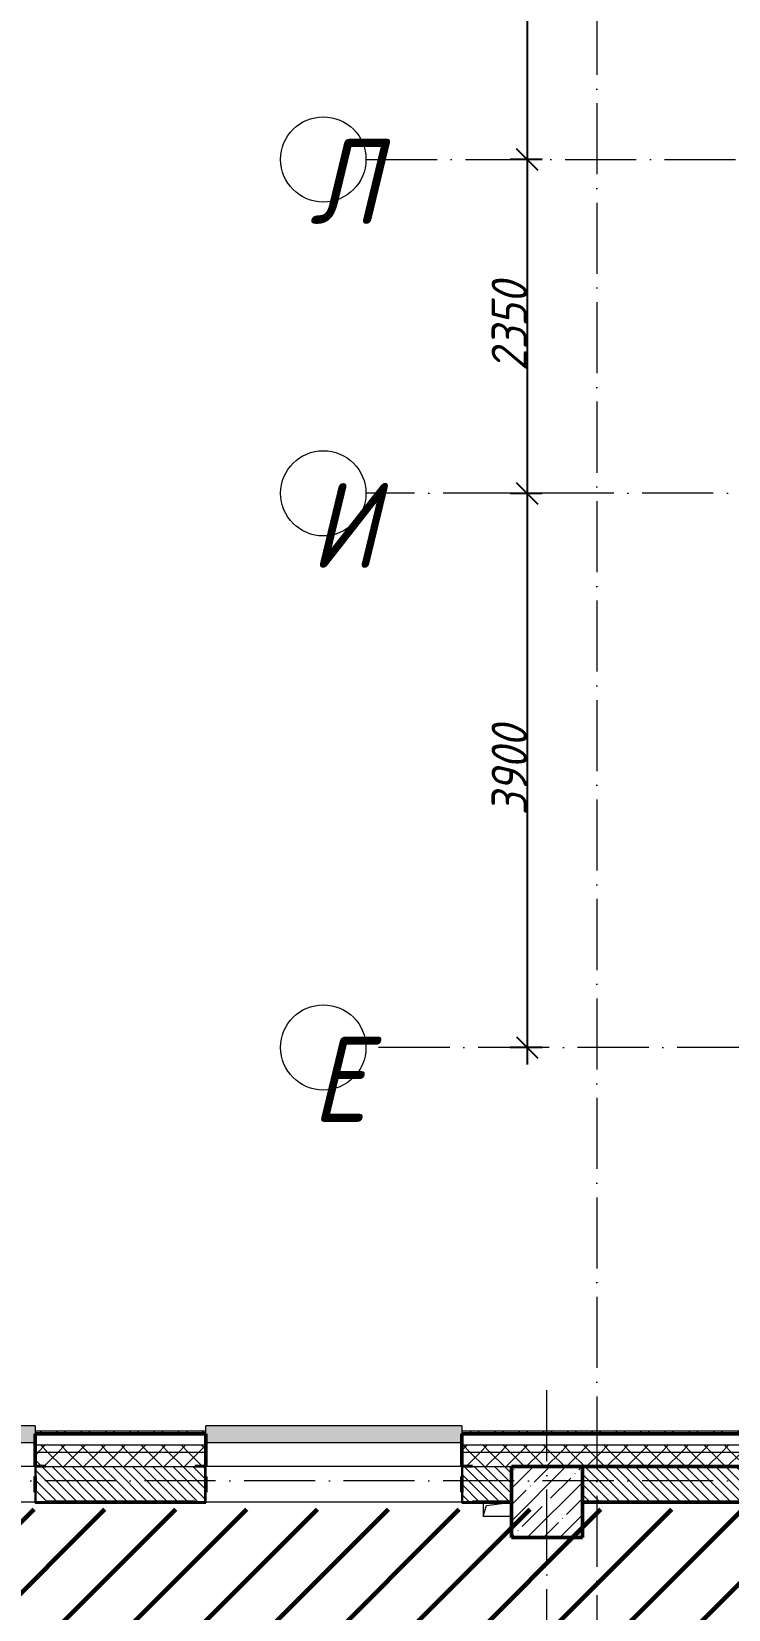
# Model space of a CAD drawing. Header units: millimetres. Extents: x -606178 to 312196, y -19338 to 632709.
# Drawn here: x -199926 to -195025, y 460270 to 471375 of the extents above; entities that cross this region are included whole.
import ezdxf

# ---------------------------------------------------------------- set-up
doc = ezdxf.new("R2010")
doc.units = ezdxf.units.MM
doc.linetypes.add('50_200_ШТРИХ_1Т_ш5_п1_п1_', pattern=[700, 500, -100, 0, -100])
for name, color, linetype, lineweight in [('6.4.1) Окр пт с инж. ПТ2.16', 3, 'Continuous', 60), ('A-____-____-DIMS', 7, 'Continuous', 9), ('A-GENM-____-MCUT', 7, 'Continuous', 25), ('A-GENM-____-OTLN', 7, 'Continuous', 9), ('A-GENM-____-OTLN-1', 7, 'Continuous', 25), ('A-GLAZ-____-OTLN', 7, 'Continuous', 9), ('A-WALL-____-MCUT-2', 7, 'Continuous', 50), ('A-WALL-____-MCUT-3', 7, 'Continuous', 9), ('A-WALL-____-OTLN', 7, 'Continuous', 9), ('A-WALL-____-PATT-1', 7, 'Continuous', 9), ('A-WALL-FNSH-MCUT-1', 7, 'Continuous', 9), ('S-COLS-____-MCUT', 7, 'Continuous', 50), ('S-COLS-____-OTLN', 7, 'Continuous', 9), ('S-GRID-____-IDEN', 7, 'Continuous', 9), ('S-GRID-____-OTLN-1', 7, '50_200_ШТРИХ_1Т_ш5_п1_п1_', 9)]:
    doc.layers.add(name, color=color, linetype=linetype, lineweight=lineweight)
doc.layers.add('A-GLAZ-____-OTLN-1', color=7, linetype='Continuous', lineweight=9, true_color=0xc0c0c0)
doc.styles.add('ISOCPEUR_I', font='isocpeui.ttf', dxfattribs={"width": 0.9, "height": 2.5})
doc.styles.add('ISOCPEUR_I_9', font='isocpeui.ttf', dxfattribs={"width": 0.9, "height": 250})
doc.dimstyles.new('ISO-2_5_0_9К_БОЛЬШОЙ_ОСИ', dxfattribs={"dimscale": 304.8, "dimtxt": 248.995294, "dimasz": 0.492126, "dimexe": 0.393701, "dimexo": 0, "dimgap": 0, "dimtad": 1, "dimdec": 0, "dimzin": 0, "dimdsep": 46, "dimtxsty": 'ISOCPEUR_I_9', "dimblk1": 'OBLIQUE', "dimblk2": 'OBLIQUE', "dimsah": 1, "dimcen": 0.09, "dimdle": 0.393701, "dimazin": 0, "dimtfac": 1, "dimtdec": 4, "dimtix": 1, "dimtmove": 0, "dimatfit": 3, "dimfxl": 1, "dimtvp": 1, "dimtolj": 1, "dimtzin": 0, "dimarcsym": 2})
pattern_1 = [(45, (-264901.3, 451794.26), (-70.71068, 70.71068), []), (135, (-264901.3, 451794.26), (-70.71068, -70.71068), [])]
pattern_2 = [(135, (-264901.3, 451794.26), (-35.35534, -35.35534), [])]

# ---------------------------------------------------------------- blocks, each defined once
blk = doc.blocks.new('BSC_Колонна _Прямоугольная - 500х500-V98-АР1_План отверстий 2 этажа в осях 1-64_А-ГГ')
at = {"layer": 'S-COLS-____-OTLN'}
h = blk.add_hatch(dxfattribs=at)
h.set_pattern_fill('FP_127', color=256, style=0, pattern_type=2)
h.set_pattern_definition([(45, (-68600, -9231.04), (-114.04925, 114.04925), []), (45, (-68485.95, -9231.04), (-114.04925, 114.04925), [201.613, -40.323, 3.353, -36.97])])
h.paths.add_polyline_path([(-250, -250), (250, -250), (250, 250), (-250, 250)], flags=0)
at = {"layer": 'S-COLS-____-MCUT'}
for p, q in [((250, 250), (-250, 250)), ((-250, 250), (-250, -250)), ((250, -250), (250, 250)), ((-250, -250), (250, -250))]:
    blk.add_line(p, q, dxfattribs=at)
blk = doc.blocks.new('Фахверк_СКБ_Уголок - 250_2700-27497298-АР1_План отверстий 2 этажа в осях 1-64_А-ГГ')
at = {"layer": 'A-GENM-____-MCUT'}
for p, q in [((200, 181), (125, 181)), ((125, 181), (125, 106)), ((131, 106), (131, 175)), ((131, 175), (200, 175)), ((200, 175), (200, 181)), ((125, 106), (131, 106)), ((131, -6), (125, -6)), ((125, -6), (125, -81)), ((125, -81), (200, -81)), ((131, -75), (131, -6)), ((200, -75), (131, -75)), ((200, -81), (200, -75))]:
    blk.add_line(p, q, dxfattribs=at)
blk = doc.blocks.new('AR_Отверстие прямоугольное _в плите_ - AR_Отверстие прямоугольное _в плите_-V165-АР1_План отверстий 2 этажа в осях 1-64_А-ГГ')
at = {"layer": 'A-GENM-____-OTLN'}
for p, q in [((-100, 50), (-100, -50)), ((-100, -50), (-75, 25)), ((-75, 25), (100, 50)), ((-100, -50), (100, -50))]:
    blk.add_line(p, q, dxfattribs=at)
blk = doc.blocks.new('Отлив_СКБ - Отлив витража_120_НВФ-31885689-АР1_План отверстий 2 этажа в осях 1-64_А-ГГ')
at = {"layer": 'A-GLAZ-____-OTLN-1'}
for points in [[(1800, 2), (1800, 120), (0, 120), (0, 2), (1103, 2)], [(1103, 0), (1800, 0), (1800, 2), (0, 2), (0, 0)]]:
    blk.add_hatch(color=256, dxfattribs=at).paths.add_polyline_path(points, flags=0)
at = {"layer": 'A-GLAZ-____-OTLN'}
for p, q in [((0, 83), (0, 120)), ((1800, 120), (0, 120)), ((1800, 120), (1800, 83)), ((0, 2), (1800, 2)), ((1800, 0), (0, 0))]:
    blk.add_line(p, q, dxfattribs=at)
blk = doc.blocks.new('Ось сетки - Круг_Ø6_00__ISO-2_5_0_9K_-25732049-АР1_План отверстий 1 этажа в осях 1-64_А-ГГ')
at = {"layer": 'S-GRID-____-IDEN'}
blk.add_circle((0, 0), 3, dxfattribs=at)
blk = doc.blocks.new('_Oblique')
at = {"color": 0, "linetype": 'ByBlock', "lineweight": -2}
blk.add_line((-0.5, -0.5), (0.5, 0.5), dxfattribs=at)
blk = doc.blocks.new('*D4623')
at = {"layer": 'A-____-____-DIMS', "color": 0, "lineweight": -2, "transparency": 16777216}
for p, q in [((-196441, 476595), (-196441, 470355)), ((-196335, 476475), (-196561, 476475)), ((-196335, 470475), (-196561, 470475))]:
    blk.add_line(p, q, dxfattribs=at)
at = {"layer": 'Defpoints', "color": 0, "transparency": 16777216}
for p in [(-196335, 476475), (-196441, 470475), (-196335, 470475)]:
    blk.add_point(p, dxfattribs=at)
at = {"layer": 'A-____-____-DIMS', "color": 0, "lineweight": -2, "transparency": 16777216, "xscale": 150, "yscale": 150, "zscale": 150}
for p, rotation in [((-196441, 476475), 90), ((-196441, 470475), 270)]:
    blk.add_blockref('_Oblique', p, dxfattribs=dict(at, rotation=rotation))
at = {"layer": 'A-____-____-DIMS', "color": 0, "transparency": 16777216, "insert": (-196566, 473475), "char_height": 250, "width": 758.48, "attachment_point": 5, "rotation": 90, "style": 'ISOCPEUR_I_9'}
blk.add_mtext('\\A1;6000', dxfattribs=at)
blk = doc.blocks.new('*D4624')
at = {"layer": 'A-____-____-DIMS', "color": 0, "lineweight": -2, "transparency": 16777216}
for p, q in [((-196441, 470595), (-196441, 468005)), ((-196335, 470475), (-196561, 470475)), ((-196335, 468125), (-196561, 468125))]:
    blk.add_line(p, q, dxfattribs=at)
at = {"layer": 'Defpoints', "color": 0, "transparency": 16777216}
for p in [(-196335, 470475), (-196441, 468125), (-196335, 468125)]:
    blk.add_point(p, dxfattribs=at)
at = {"layer": 'A-____-____-DIMS', "color": 0, "lineweight": -2, "transparency": 16777216, "xscale": 150, "yscale": 150, "zscale": 150}
for p, rotation in [((-196441, 470475), 90), ((-196441, 468125), 270)]:
    blk.add_blockref('_Oblique', p, dxfattribs=dict(at, rotation=rotation))
at = {"layer": 'A-____-____-DIMS', "color": 0, "transparency": 16777216, "insert": (-196566, 469300), "char_height": 250, "width": 758.48, "attachment_point": 5, "rotation": 90, "style": 'ISOCPEUR_I_9'}
blk.add_mtext('\\A1;2350', dxfattribs=at)
blk = doc.blocks.new('*D4625')
at = {"layer": 'A-____-____-DIMS', "color": 0, "lineweight": -2, "transparency": 16777216}
for p, q in [((-196441, 468245), (-196441, 464105)), ((-196335, 468125), (-196561, 468125)), ((-196335, 464225), (-196561, 464225))]:
    blk.add_line(p, q, dxfattribs=at)
at = {"layer": 'Defpoints', "color": 0, "transparency": 16777216}
for p in [(-196335, 468125), (-196441, 464225), (-196335, 464225)]:
    blk.add_point(p, dxfattribs=at)
at = {"layer": 'A-____-____-DIMS', "color": 0, "lineweight": -2, "transparency": 16777216, "xscale": 150, "yscale": 150, "zscale": 150}
for p, rotation in [((-196441, 468125), 90), ((-196441, 464225), 270)]:
    blk.add_blockref('_Oblique', p, dxfattribs=dict(at, rotation=rotation))
at = {"layer": 'A-____-____-DIMS', "color": 0, "transparency": 16777216, "insert": (-196566, 466175), "char_height": 250, "width": 758.48, "attachment_point": 5, "rotation": 90, "style": 'ISOCPEUR_I_9'}
blk.add_mtext('\\A1;3900', dxfattribs=at)

msp = doc.modelspace()

# ---------------------------------------------------------------- hatches: boundary and pattern name
at = {"layer": '6.4.1) Окр пт с инж. ПТ2.16'}
h = msp.add_hatch(dxfattribs=at)
h.set_pattern_fill('ANSI31', color=256, scale=111)
h.paths.add_polyline_path([(-226051.3011, 460975.3011), (-175901.3011, 460975.3011), (-175901.3011, 457875.3011), (-226051.3011, 457875.3011)])
at = {"layer": 'A-WALL-____-PATT-1'}
h = msp.add_hatch(dxfattribs=at)
h.set_pattern_fill('FP_3', color=256, style=0, pattern_type=2)
h.set_pattern_definition([(45, (-264901.3, 451794.26), (-85.53659, 85.53659), []), (45, (-264844.28, 451794.26), (-85.53659, 85.53659), [])])
h.paths.add_polyline_path([(-193036.3011, 461505.3011), (-193036.3011, 461525.3011), (-196901.3011, 461525.3011), (-196901.3011, 461505.3011), (-194216.4192, 461505.3011)], flags=0)
h.paths.add_polyline_path([(-198701.3011, 461505.3011), (-198701.3011, 461525.3011), (-199901.3011, 461525.3011), (-199901.3011, 461505.3011), (-199518.812, 461505.3011)], flags=0)
h.paths.add_polyline_path([(-201701.3011, 461505.3011), (-201701.3011, 461525.3011), (-202901.3011, 461525.3011), (-202901.3011, 461505.3011), (-202170.0085, 461505.3011)], flags=0)
h.paths.add_polyline_path([(-205704.937, 461505.3011), (-204701.3011, 461505.3011), (-204701.3011, 461525.3011), (-205901.3011, 461525.3011), (-205901.3011, 461505.3011)], flags=0)
h.paths.add_polyline_path([(-208356.1335, 461505.3011), (-207701.3011, 461505.3011), (-207701.3011, 461525.3011), (-208901.3011, 461525.3011), (-208901.3011, 461505.3011)], flags=0)
h.paths.add_polyline_path([(-210701.3011, 461505.3011), (-210701.3011, 461525.3011), (-211901.3011, 461525.3011), (-211901.3011, 461505.3011), (-211891.062, 461505.3011)], flags=0)
h.paths.add_polyline_path([(-213701.3011, 461505.3011), (-213701.3011, 461525.3011), (-214901.3011, 461525.3011), (-214901.3011, 461505.3011), (-214542.2585, 461505.3011)], flags=0)
h.paths.add_polyline_path([(-219701.3011, 461505.3011), (-219701.3011, 461525.3011), (-220901.3011, 461525.3011), (-220901.3011, 461505.3011), (-220728.3835, 461505.3011)], flags=0)
h.paths.add_polyline_path([(-217901.3011, 461505.3011), (-216701.3011, 461505.3011), (-216701.3011, 461525.3011), (-217901.3011, 461525.3011)], flags=0)
h.paths.add_polyline_path([(-223901.3011, 461505.3011), (-222701.3011, 461505.3011), (-222701.3011, 461525.3011), (-223901.3011, 461525.3011)], flags=0)
h.paths.add_polyline_path([(-226566.3011, 461505.3011), (-225701.3011, 461505.3011), (-225701.3011, 461525.3011), (-226566.3011, 461525.3011)], flags=0)
h = msp.add_hatch(dxfattribs=at)
h.set_pattern_fill('FP_1', color=256, style=0, pattern_type=2)
h.set_pattern_definition(pattern_1)
h.paths.add_polyline_path([(-190551.3011, 461375.3011), (-190551.3011, 461425.3011), (-196901.3011, 461425.3011), (-196901.3011, 461375.3011), (-190681.4906, 461375.3011)], flags=0)
h.paths.add_polyline_path([(-199518.812, 461375.3011), (-198701.3011, 461375.3011), (-198701.3011, 461425.3011), (-199901.3011, 461425.3011), (-199901.3011, 461375.3011)], flags=0)
h.paths.add_polyline_path([(-201701.3011, 461375.3011), (-201701.3011, 461425.3011), (-202901.3011, 461425.3011), (-202901.3011, 461375.3011), (-202170.0085, 461375.3011)], flags=0)
h.paths.add_polyline_path([(-204701.3011, 461375.3011), (-204701.3011, 461425.3011), (-205901.3011, 461425.3011), (-205901.3011, 461375.3011), (-204821.2049, 461375.3011)], flags=0)
h.paths.add_polyline_path([(-207701.3011, 461375.3011), (-207701.3011, 461425.3011), (-208901.3011, 461425.3011), (-208901.3011, 461375.3011), (-208356.1335, 461375.3011)], flags=0)
h.paths.add_polyline_path([(-211901.3011, 461375.3011), (-210701.3011, 461375.3011), (-210701.3011, 461425.3011), (-211901.3011, 461425.3011)], flags=0)
h.paths.add_polyline_path([(-214901.3011, 461375.3011), (-213701.3011, 461375.3011), (-213701.3011, 461425.3011), (-214901.3011, 461425.3011)], flags=0)
h.paths.add_polyline_path([(-217193.4549, 461375.3011), (-216701.3011, 461375.3011), (-216701.3011, 461425.3011), (-217901.3011, 461425.3011), (-217901.3011, 461375.3011)], flags=0)
h.paths.add_polyline_path([(-219701.3011, 461375.3011), (-219701.3011, 461425.3011), (-220901.3011, 461425.3011), (-220901.3011, 461375.3011), (-220728.3835, 461375.3011)], flags=0)
h.paths.add_polyline_path([(-222701.3011, 461375.3011), (-222701.3011, 461425.3011), (-223901.3011, 461425.3011), (-223901.3011, 461375.3011), (-223379.5799, 461375.3011)], flags=0)
h.paths.add_polyline_path([(-227101.3011, 461375.3011), (-225701.3011, 461375.3011), (-225701.3011, 461425.3011), (-227101.3011, 461425.3011)], flags=0)
h.paths.add_polyline_path([(-228901.3011, 461375.3011), (-228901.3011, 461425.3011), (-230101.3011, 461425.3011), (-230101.3011, 461375.3011), (-229565.7049, 461375.3011)], flags=0)
h.paths.add_polyline_path([(-237901.3011, 461375.3011), (-237901.3011, 461425.3011), (-241071.3011, 461425.3011), (-241071.3011, 461375.3011), (-240170.4906, 461375.3011)], flags=0)
h = msp.add_hatch(dxfattribs=at)
h.set_pattern_fill('FP_1', color=256, style=0, pattern_type=2)
h.set_pattern_definition(pattern_1)
h.paths.add_polyline_path([(-190551.3011, 461275.3011), (-190551.3011, 461375.3011), (-196901.3011, 461375.3011), (-196901.3011, 461281.3011), (-196826.3011, 461281.3011), (-196826.3011, 461275.3011), (-190681.4906, 461275.3011)], flags=0)
h.paths.add_polyline_path([(-199518.812, 461275.3011), (-198776.3011, 461275.3011), (-198776.3011, 461281.3011), (-198701.3011, 461281.3011), (-198701.3011, 461375.3011), (-199901.3011, 461375.3011), (-199901.3011, 461281.3011), (-199826.3011, 461281.3011), (-199826.3011, 461275.3011)], flags=0)
h.paths.add_polyline_path([(-201776.3011, 461275.3011), (-201776.3011, 461281.3011), (-201701.3011, 461281.3011), (-201701.3011, 461375.3011), (-202901.3011, 461375.3011), (-202901.3011, 461281.3011), (-202826.3011, 461281.3011), (-202826.3011, 461275.3011), (-202051.3011, 461275.3011)], flags=0)
h.paths.add_polyline_path([(-205551.3011, 461275.3011), (-204776.3011, 461275.3011), (-204776.3011, 461281.3011), (-204701.3011, 461281.3011), (-204701.3011, 461375.3011), (-205901.3011, 461375.3011), (-205901.3011, 461281.3011), (-205826.3011, 461281.3011), (-205826.3011, 461275.3011), (-205704.937, 461275.3011)], flags=0)
h.paths.add_polyline_path([(-208356.1335, 461275.3011), (-207776.3011, 461275.3011), (-207776.3011, 461281.3011), (-207701.3011, 461281.3011), (-207701.3011, 461375.3011), (-208901.3011, 461375.3011), (-208901.3011, 461281.3011), (-208826.3011, 461281.3011), (-208826.3011, 461275.3011)], flags=0)
h.paths.add_polyline_path([(-211051.3011, 461275.3011), (-210776.3011, 461275.3011), (-210776.3011, 461281.3011), (-210701.3011, 461281.3011), (-210701.3011, 461375.3011), (-211901.3011, 461375.3011), (-211901.3011, 461281.3011), (-211826.3011, 461281.3011), (-211826.3011, 461275.3011), (-211551.3011, 461275.3011)], flags=0)
h.paths.add_polyline_path([(-214051.3011, 461275.3011), (-213776.3011, 461275.3011), (-213776.3011, 461281.3011), (-213701.3011, 461281.3011), (-213701.3011, 461375.3011), (-214901.3011, 461375.3011), (-214901.3011, 461281.3011), (-214826.3011, 461281.3011), (-214826.3011, 461275.3011), (-214542.2585, 461275.3011)], flags=0)
h.paths.add_polyline_path([(-216776.3011, 461275.3011), (-216776.3011, 461281.3011), (-216701.3011, 461281.3011), (-216701.3011, 461375.3011), (-217901.3011, 461375.3011), (-217901.3011, 461281.3011), (-217826.3011, 461281.3011), (-217826.3011, 461275.3011), (-217193.4549, 461275.3011)], flags=0)
h.paths.add_polyline_path([(-219776.3011, 461275.3011), (-219776.3011, 461281.3011), (-219701.3011, 461281.3011), (-219701.3011, 461375.3011), (-220901.3011, 461375.3011), (-220901.3011, 461281.3011), (-220826.3011, 461281.3011), (-220826.3011, 461275.3011), (-220051.3011, 461275.3011)], flags=0)
h.paths.add_polyline_path([(-223826.3011, 461275.3011), (-222776.3011, 461275.3011), (-222776.3011, 461281.3011), (-222701.3011, 461281.3011), (-222701.3011, 461375.3011), (-223901.3011, 461375.3011), (-223901.3011, 461281.3011), (-223826.3011, 461281.3011)], flags=0)
h.paths.add_polyline_path([(-226051.3011, 461275.3011), (-225776.3011, 461275.3011), (-225776.3011, 461281.3011), (-225701.3011, 461281.3011), (-225701.3011, 461375.3011), (-227101.3011, 461375.3011), (-227101.3011, 461275.3011), (-226601.3011, 461275.3011)], flags=0)
h.paths.add_polyline_path([(-229565.7049, 461275.3011), (-228976.3011, 461275.3011), (-228976.3011, 461281.3011), (-228901.3011, 461281.3011), (-228901.3011, 461375.3011), (-230101.3011, 461375.3011), (-230101.3011, 461275.3011), (-229601.3011, 461275.3011)], flags=0)
h.paths.add_polyline_path([(-237976.3011, 461275.3011), (-237976.3011, 461281.3011), (-237901.3011, 461281.3011), (-237901.3011, 461375.3011), (-241071.3011, 461375.3011), (-241071.3011, 461275.3011), (-238601.3011, 461275.3011)], flags=0)
h = msp.add_hatch(dxfattribs=at)
h.set_pattern_fill('FP_6', color=256, style=0, pattern_type=2)
h.set_pattern_definition(pattern_2)
h.paths.add_polyline_path([(-196895.3011, 461025.3011), (-196551.3011, 461025.3011), (-196551.3011, 461275.3011), (-196895.3011, 461275.3011), (-196895.3011, 461206.3011), (-196901.3011, 461206.3011), (-196901.3011, 461094.3011), (-196895.3011, 461094.3011), (-196895.3011, 461029.5868)], flags=0)
h.paths.add_polyline_path([(-198776.3011, 461025.3011), (-198707.3011, 461025.3011), (-198707.3011, 461094.3011), (-198701.3011, 461094.3011), (-198701.3011, 461206.3011), (-198707.3011, 461206.3011), (-198707.3011, 461275.3011), (-199895.3011, 461275.3011), (-199895.3011, 461206.3011), (-199901.3011, 461206.3011), (-199901.3011, 461094.3011), (-199895.3011, 461094.3011), (-199895.3011, 461025.3011), (-199518.812, 461025.3011)], flags=0)
h.paths.add_polyline_path([(-201776.3011, 461025.3011), (-201707.3011, 461025.3011), (-201707.3011, 461094.3011), (-201701.3011, 461094.3011), (-201701.3011, 461206.3011), (-201707.3011, 461206.3011), (-201707.3011, 461275.3011), (-202051.3011, 461275.3011), (-202051.3011, 461025.3011)], flags=0)
h = msp.add_hatch(dxfattribs=at)
h.set_pattern_fill('FP_6', color=256, style=0, pattern_type=2)
h.set_pattern_definition(pattern_2)
h.paths.add_polyline_path([(-193551.3011, 461025.3011), (-193551.3011, 461275.3011), (-196051.3011, 461275.3011), (-196051.3011, 461025.3011), (-194216.4192, 461025.3011)], flags=0)

# ---------------------------------------------------------------- linework, layer by layer
at = {"layer": 'A-WALL-____-MCUT-2'}
for p, q in [((-198701.3011, 461505.3011), (-199901.3011, 461505.3011)), ((-199901.3011, 461505.3011), (-199901.3011, 461281.3011)), ((-198701.3011, 461281.3011), (-198701.3011, 461505.3011)), ((-190631.3011, 461505.3011), (-196901.3011, 461505.3011)), ((-196901.3011, 461505.3011), (-196901.3011, 461281.3011)), ((-193551.3011, 461275.3011), (-196051.3011, 461275.3011)), ((-199901.3011, 461206.3011), (-199901.3011, 461094.3011)), ((-198701.3011, 461094.3011), (-198701.3011, 461206.3011)), ((-196901.3011, 461206.3011), (-196901.3011, 461094.3011)), ((-199826.3011, 461025.3011), (-198776.3011, 461025.3011)), ((-196826.3011, 461025.3011), (-196551.3011, 461025.3011)), ((-196051.3011, 461025.3011), (-193551.3011, 461025.3011))]:
    msp.add_line(p, q, dxfattribs=at)
at = {"layer": 'A-WALL-____-MCUT-3'}
for p, q in [((-198701.3011, 461425.3011), (-199901.3011, 461425.3011)), ((-198701.3011, 461375.3011), (-199901.3011, 461375.3011)), ((-190551.3011, 461425.3011), (-196901.3011, 461425.3011)), ((-190551.3011, 461375.3011), (-196901.3011, 461375.3011)), ((-199826.3011, 461275.3011), (-198776.3011, 461275.3011)), ((-196826.3011, 461275.3011), (-196551.3011, 461275.3011))]:
    msp.add_line(p, q, dxfattribs=at)
at = {"layer": 'A-WALL-____-OTLN'}
for p, q in [((-199901.3011, 461275.3011), (-201701.3011, 461275.3011)), ((-196901.3011, 461275.3011), (-198701.3011, 461275.3011)), ((-199901.3011, 461025.3011), (-201701.3011, 461025.3011)), ((-196901.3011, 461025.3011), (-198701.3011, 461025.3011))]:
    msp.add_line(p, q, dxfattribs=at)
at = {"layer": 'A-WALL-FNSH-MCUT-1'}
for p, q in [((-198701.3011, 461525.3011), (-199901.3011, 461525.3011)), ((-199901.3011, 461525.3011), (-199901.3011, 461505.3011)), ((-198701.3011, 461505.3011), (-198701.3011, 461525.3011)), ((-193036.3011, 461525.3011), (-196901.3011, 461525.3011)), ((-196901.3011, 461525.3011), (-196901.3011, 461505.3011))]:
    msp.add_line(p, q, dxfattribs=at)
at = {"layer": 'S-GRID-____-OTLN-1'}
for p, q in [((-195951.3011, 501675.2188), (-195951.3011, 447559.231)), ((-197574.5306, 470475.3011), (-174582.5138, 470475.3011)), ((-160826.8945, 468125.3011), (-197574.5306, 468125.3011)), ((-174582.5138, 464225.3011), (-197574.5306, 464225.3011)), ((-196301.3011, 447311.6528), (-196301.3011, 461944.7985)), ((-160826.8945, 461175.3011), (-269357.6635, 461175.3011))]:
    msp.add_line(p, q, dxfattribs=at)

# ---------------------------------------------------------------- block references
at = {"layer": 'A-GENM-____-OTLN'}
msp.add_blockref('AR_Отверстие прямоугольное _в плите_ - AR_Отверстие прямоугольное _в плите_-V165-АР1_План отверстий 2 этажа в осях 1-64_А-ГГ', (-196651.3011, 460975.3011), dxfattribs=at)
at = {"layer": 'A-GENM-____-OTLN-1'}
for p in [(-200026.3011, 461100.3011), (-197026.3011, 461100.3011)]:
    msp.add_blockref('Фахверк_СКБ_Уголок - 250_2700-27497298-АР1_План отверстий 2 этажа в осях 1-64_А-ГГ', p, dxfattribs=at)
at = {"layer": 'A-GENM-____-OTLN-1', "rotation": 180}
msp.add_blockref('Фахверк_СКБ_Уголок - 250_2700-27497298-АР1_План отверстий 2 этажа в осях 1-64_А-ГГ', (-198576.3011, 461200.3011), dxfattribs=at)
at = {"layer": 'A-GLAZ-____-OTLN'}
for p in [(-201701.3011, 461442.3011), (-198701.3011, 461442.3011)]:
    msp.add_blockref('Отлив_СКБ - Отлив витража_120_НВФ-31885689-АР1_План отверстий 2 этажа в осях 1-64_А-ГГ', p, dxfattribs=at)
at = {"layer": 'S-COLS-____-OTLN'}
msp.add_blockref('BSC_Колонна _Прямоугольная - 500х500-V98-АР1_План отверстий 2 этажа в осях 1-64_А-ГГ', (-196301.3011, 461025.3011), dxfattribs=at)
at = {"layer": 'S-GRID-____-IDEN', "xscale": 99.99999999999993, "yscale": 99.99999999999993, "zscale": 99.99999999999993}
for p, rotation in [((-197874.5306, 470475.3011), 269.9999999999995), ((-197874.5306, 468125.3011), 89.99999999999982), ((-197874.5306, 464225.3011), 89.9999999999998)]:
    msp.add_blockref('Ось сетки - Круг_Ø6_00__ISO-2_5_0_9K_-25732049-АР1_План отверстий 1 этажа в осях 1-64_А-ГГ', p, dxfattribs=dict(at, rotation=rotation))

# ---------------------------------------------------------------- texts
at = {"layer": 'S-GRID-____-IDEN', "char_height": 600, "attachment_point": 1, "style": 'ISOCPEUR_I'}
for s, insert, width in [('\\fISOCPEUR|b0|i1|c204|p34|;\\W.9;Л', (-197972.5101, 470621.9336), 223.670812), ('\\fISOCPEUR|b0|i1|c204|p34|;\\W.9;И', (-197967.3511, 468201.377), 223.670812), ('\\fISOCPEUR|b0|i1|c204|p34|;\\W.9;Е', (-197958.3511, 464301.377), 202.02525)]:
    msp.add_mtext(s, dxfattribs=dict(at, insert=insert, width=width))

# ---------------------------------------------------------------- dimensions: what is measured, and where the dimension line sits
at = {"layer": 'A-____-____-DIMS'}
for base, p1, p2, override, picture, middle in [((-196440.9431, 470475.3011), (-196334.8771, 476475.3011), (-196334.8771, 470475.3011), {"dimpost": '<>', "dimfxl": 6000}, '*D4623', (-196565.9431, 473475.3011)), ((-196440.9431, 468125.3011), (-196334.8771, 470475.3011), (-196334.8771, 468125.3011), {"dimpost": '<>', "dimfxl": 2350}, '*D4624', (-196565.9431, 469300.3011)), ((-196440.9431, 464225.3011), (-196334.8771, 468125.3011), (-196334.8771, 464225.3011), {"dimpost": '<>', "dimfxl": 3900}, '*D4625', (-196565.9431, 466175.3011))]:
    dim = msp.add_linear_dim(base=base, p1=p1, p2=p2, angle=90, dimstyle='ISO-2_5_0_9К_БОЛЬШОЙ_ОСИ', override=override, dxfattribs=at)
    dim.commit()
    dim.dimension.update_dxf_attribs({"geometry": picture, "text_midpoint": middle})

doc.saveas('drawing.dxf')
